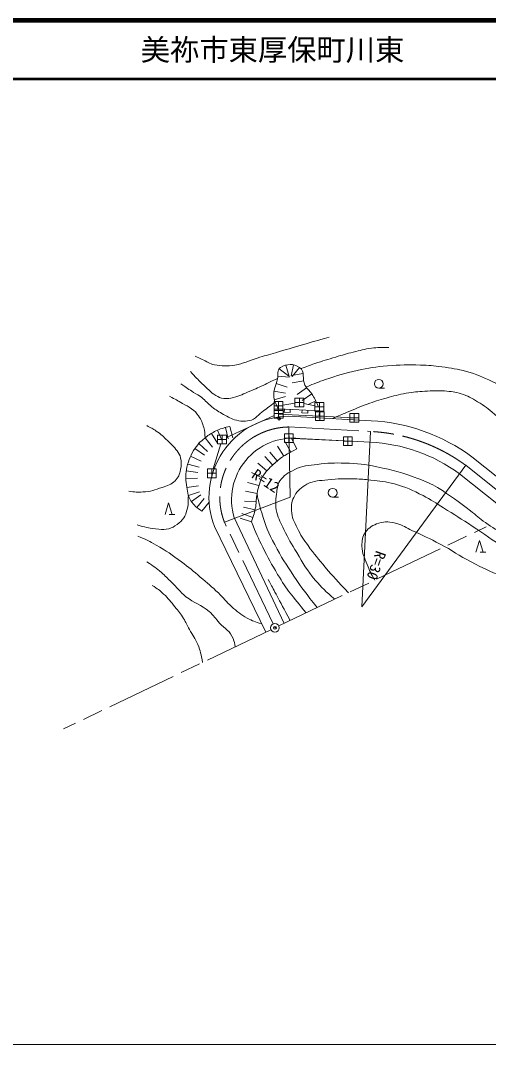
# Model space of a CAD drawing. Units: millimetres, scale not verified. Extents: x 40000 to 680000, y 20000 to 380000.
# Drawn here: x 384476 to 464411, y 205000 to 380000 of the extents above; entities that cross this region are included whole.
import ezdxf
from ezdxf.enums import TextEntityAlignment as Align

# ---------------------------------------------------------------- set-up
doc = ezdxf.new("R2010")
doc.units = ezdxf.units.MM
doc.header["$LTSCALE"] = 1000
doc.header["$PDMODE"] = 32
doc.header["$PDSIZE"] = 500
doc.linetypes.add('CHAIN', pattern=[18.5, 12, -1.5, 3.5, -1.5])
for name, color, linetype, lineweight in [('M-BGD', 7, 'Continuous', 13), ('M-BMK', 2, 'CHAIN', 13), ('M-BMK-ROW', 30, 'Continuous', 13), ('M-BMK-SRVR', 3, 'Continuous', 13), ('M-TTL', 2, 'Continuous', 140), ('M-TTL-BAND', 7, 'Continuous', 13), ('M-TTL-LINE', 7, 'Continuous', 50)]:
    doc.layers.add(name, color=color, linetype=linetype, lineweight=lineweight)
doc.layers.add('M-TTL-TXT', color=7, linetype='Continuous')
doc.styles.add('ＭＳ ゴシック', font='')
doc.styles.get('ＭＳ ゴシック').set_extended_font_data('MS Gothic')

msp = doc.modelspace()

# ---------------------------------------------------------------- linework, layer by layer
at = {"layer": 'M-BGD'}
for p, q in [((428639, 320452), (430262, 319284)), ((429769, 321094), (430362, 319184)), ((431108, 321174), (430698, 319216)), ((432149, 320699), (430882, 319152)), ((428425, 319222), (430418, 319062)), ((432740, 319660), (430767, 319330)), ((428135, 317959), (430043, 317362)), ((432846, 318392), (430874, 318056)), ((433335, 317245), (431722, 316062)), ((445663, 317167), (446663, 317167)), ((427770, 316637), (429746, 316331)), ((427828, 315173), (429753, 315714)), ((434209, 316204), (432569, 315060)), ((428561, 313621), (435557, 313283)), ((429560, 313572), (429536, 313073)), ((430535, 313025), (430559, 313524)), ((432557, 313428), (432533, 312929)), ((433532, 312880), (433556, 313380)), ((434903, 314992), (433629, 314384)), ((435557, 313283), (435514, 312394)), ((429536, 313073), (430535, 313025)), ((432385, 312272), (430323, 312385)), ((432385, 312272), (444359, 311594)), ((432533, 312929), (433532, 312880)), ((418136, 309981), (418930, 308145)), ((419462, 310441), (419949, 308501)), ((420253, 310620), (420740, 308680)), ((430287, 310534), (430516, 298536)), ((444266, 309769), (442749, 279807)), ((415997, 308655), (417248, 307095)), ((417078, 309444), (418120, 307738)), ((431680, 306782), (430735, 308545)), ((432183, 308577), (444174, 307943)), ((414257, 306839), (415931, 305744)), ((414931, 307708), (416398, 306349)), ((428339, 304726), (427051, 306256)), ((429442, 305544), (428364, 307229)), ((430639, 306229), (429694, 307991)), ((413511, 305542), (415325, 304700)), ((427553, 304029), (426208, 305509)), ((461582, 305426), (468198, 300135)), ((412784, 303062), (414759, 302751)), ((413036, 304202), (414966, 303680)), ((425699, 301818), (423946, 302781)), ((426554, 303035), (425035, 304336)), ((460518, 303979), (442749, 279807)), ((412716, 301663), (414713, 301774)), ((425194, 300516), (423262, 301035)), ((459455, 302532), (466136, 297230)), ((412879, 300206), (414862, 300467)), ((413146, 298823), (415042, 299461)), ((424878, 299153), (422918, 299550)), ((409160, 295575), (409760, 297575)), ((409760, 297575), (410360, 295575)), ((413658, 297804), (415303, 298941)), ((414602, 296765), (415855, 298324)), ((415460, 296162), (416692, 297695)), ((419306, 294254), (430516, 298536)), ((424733, 297714), (422737, 297828)), ((437793, 298541), (438793, 298541)), ((424547, 296384), (422593, 296809)), ((409860, 295575), (410860, 295575)), ((420975, 295052), (429513, 276965)), ((423913, 294327), (422017, 294966)), ((424178, 295091), (422282, 295730)), ((426355, 275455), (417608, 293517)), ((462273, 289112), (462873, 291112)), ((462873, 291112), (463473, 289112)), ((462973, 289112), (463973, 289112))]:
    msp.add_line(p, q, dxfattribs=at)
for centre in [(445663, 317917), (437793, 299291)]:
    msp.add_circle(centre, 750, dxfattribs=at)
for centre, radius, start, end in [((430516, 298536), 13850, 90.79925, 201.24873), ((442697, 279826), 31812, 53.5836, 87.00563), ((431066, 298096), 10540, 83.91539, 196.79068), ((442802, 279789), 28188, 53.7879, 87.20996)]:
    msp.add_arc(centre, radius, start, end, dxfattribs=at)
for points, knots in [([(437179, 325892), (434982, 325260), (434429, 325101), (432667, 324588), (430861, 324061), (429852, 323759), (428046, 323229), (426815, 322867), (426122, 322675), (424893, 322304), (423402, 321854), (422628, 321346), (421088, 321108), (419745, 320901), (418947, 320927), (417609, 321163), (416719, 321320), (416313, 321717), (415489, 322087), (415021, 322297), (414872, 322364), (414293, 322631)], [0, 0, 0, 0, 1, 1, 1, 2, 2, 2, 3, 3, 3, 4, 4, 4, 5, 5, 5, 6, 6, 6, 7, 7, 7, 7]), ([(432373, 320508), (433515, 320934), (433821, 321042), (434757, 321363), (436139, 321837), (436925, 322070), (438326, 322486), (439491, 322832), (440140, 323047), (441321, 323335), (442521, 323627), (443190, 323830), (444416, 323984), (445578, 324129), (446018, 324133), (447411, 324133)], [0, 0, 0, 0, 1, 1, 1, 2, 2, 2, 3, 3, 3, 4, 4, 4, 5, 5, 5, 5]), ([(428568, 312729), (428550, 313056), (428526, 313162), (428482, 313437), (428337, 314332), (427825, 314733), (427740, 315635), (427624, 316869), (428068, 317543), (428361, 318747), (428546, 319506), (428226, 320258), (428885, 320676), (429962, 321358), (431119, 321450), (432149, 320699), (433145, 319973), (432513, 318781), (433064, 317679), (433391, 317027), (433804, 316811), (434209, 316204), (434741, 315408), (434876, 315060), (435337, 314028)], [0, 0, 0, 0, 1, 1, 1, 2, 2, 2, 3, 3, 3, 4, 4, 4, 5, 5, 5, 6, 6, 6, 7, 7, 7, 8, 8, 8, 8]), ([(433260, 317357), (434816, 318008), (435268, 318176), (436578, 318637), (438651, 319368), (439833, 319747), (441985, 320193), (443990, 320609), (445128, 320810), (447170, 320970), (449362, 321143), (450600, 321188), (452799, 321119), (454220, 321073), (455020, 321022), (456428, 320822), (458091, 320586), (459033, 320461), (460650, 320008), (462427, 319510), (463402, 319120), (465057, 318304), (466819, 317435), (467822, 316932), (469390, 315749), (470427, 314966), (470925, 314419), (471834, 313490), (472879, 312421), (473415, 311776), (474426, 310675), (475063, 309981), (475380, 309553), (476056, 308898), (477051, 307932), (477534, 307214), (478796, 306639), (479946, 306114), (480759, 306231), (482018, 306342), (483327, 306457), (484033, 306787), (485240, 307305), (486347, 307780), (486935, 308128), (487943, 308786), (488658, 309253), (488993, 309608), (489647, 310157), (490801, 311125), (491384, 311741), (492536, 312712), (493660, 313660), (494315, 314161), (495461, 315082), (496456, 315882), (496970, 316389), (498017, 317119), (498888, 317727), (499361, 318176), (500387, 318452), (500945, 318603), (501305, 318623), (501868, 318489), (502598, 318316), (502994, 318080), (503572, 317600), (504527, 316808), (504964, 316183), (505460, 315045), (505938, 313950), (505801, 313213), (506053, 312045), (506219, 311274), (506383, 310857), (506534, 310083), (507008, 307653), (507138, 306268), (507534, 303824), (507874, 301725), (508010, 300540), (508423, 298454), (508839, 296351), (509051, 295158), (509719, 293121), (510180, 291715), (510319, 290844), (511126, 289603), (511686, 288743), (512007, 288217), (512830, 287603), (513416, 287166), (513805, 286888), (514533, 286826), (515477, 286745), (516042, 287077), (516829, 287603), (517637, 288144), (517925, 288655), (518570, 289381), (519301, 290203), (519613, 290747), (520348, 291566), (521188, 292502), (521768, 292921), (522644, 293825), (523798, 295016), (524323, 295801), (525532, 296936), (526801, 298126), (527564, 298752), (529013, 299713), (530427, 300651), (531264, 301131), (532828, 301787), (534321, 302414), (535221, 302611), (536790, 303009), (538451, 303431), (539388, 303669), (541086, 303898), (542568, 304098), (543409, 304127), (544901, 304231), (547903, 304442), (548921, 304402), (552604, 304417)], [0, 0, 0, 0, 1, 1, 1, 2, 2, 2, 3, 3, 3, 4, 4, 4, 5, 5, 5, 6, 6, 6, 7, 7, 7, 8, 8, 8, 9, 9, 9, 10, 10, 10, 11, 11, 11, 12, 12, 12, 13, 13, 13, 14, 14, 14, 15, 15, 15, 16, 16, 16, 17, 17, 17, 18, 18, 18, 19, 19, 19, 20, 20, 20, 21, 21, 21, 22, 22, 22, 23, 23, 23, 24, 24, 24, 25, 25, 25, 26, 26, 26, 27, 27, 27, 28, 28, 28, 29, 29, 29, 30, 30, 30, 31, 31, 31, 32, 32, 32, 33, 33, 33, 34, 34, 34, 35, 35, 35, 36, 36, 36, 37, 37, 37, 38, 38, 38, 39, 39, 39, 40, 40, 40, 41, 41, 41, 42, 42, 42, 42]), ([(428372, 318845), (427363, 318334), (427094, 318201), (426265, 317809), (425250, 317328), (424679, 317061), (423640, 316634), (422563, 316192), (421987, 315844), (420854, 315575), (420230, 315427), (419859, 315359), (419219, 315414), (418638, 315464), (418321, 315632), (417815, 315921), (417331, 316196), (417131, 316456), (416709, 316819), (416208, 317250), (415944, 317512), (415466, 317970), (414672, 318732), (414429, 319009), (413509, 319996)], [0, 0, 0, 0, 1, 1, 1, 2, 2, 2, 3, 3, 3, 4, 4, 4, 5, 5, 5, 6, 6, 6, 7, 7, 7, 8, 8, 8, 8]), ([(411875, 317913), (412907, 317188), (413179, 316987), (414043, 316434), (414577, 316093), (414924, 315970), (415423, 315580), (416153, 315010), (416426, 314529), (417165, 313970), (417906, 313410), (418358, 313142), (419169, 312689), (419996, 312226), (420454, 311911), (421370, 311670), (421943, 311520), (422292, 311485), (422882, 311539), (423433, 311590), (423774, 311605), (424262, 311867), (424775, 312144), (424952, 312461), (425412, 312820), (426248, 313475), (426712, 313849), (427579, 314463), (427737, 314575), (427788, 314613), (427985, 314747)], [0, 0, 0, 0, 1, 1, 1, 2, 2, 2, 3, 3, 3, 4, 4, 4, 5, 5, 5, 6, 6, 6, 7, 7, 7, 8, 8, 8, 9, 9, 9, 10, 10, 10, 10]), ([(437747, 311968), (438952, 312502), (439268, 312638), (440249, 313051), (441574, 313608), (442310, 313938), (443664, 314422), (444937, 314876), (445657, 315118), (446959, 315480), (448281, 315847), (449023, 316067), (450375, 316298), (451604, 316507), (452305, 316564), (453550, 316634), (454863, 316708), (455606, 316789), (456917, 316683), (458038, 316592), (458684, 316544), (459755, 316201), (460908, 315833), (461501, 315466), (462545, 314855), (463752, 314148), (464371, 313649), (465431, 312738), (466913, 311465), (467641, 310634), (468943, 309178), (470194, 307779), (470863, 306962), (471968, 305446), (472783, 304327), (472989, 303527), (473850, 302444), (474370, 301788), (474698, 301441), (475341, 300904), (476046, 300316), (476494, 300004), (477361, 299702), (478071, 299454), (478546, 299516), (479285, 299654), (480833, 299941), (481554, 300595), (482990, 301241), (484576, 301956), (485477, 302333), (487030, 303117), (488795, 304008), (489670, 304723), (491456, 305570), (492660, 306142), (493362, 306414), (494631, 306821), (495603, 307133), (496168, 307268), (497180, 307398), (498093, 307516), (498652, 307652), (499537, 307398), (500250, 307194), (500666, 306977), (501173, 306436), (501840, 305725), (501897, 305091), (502231, 304175), (502736, 302793), (502827, 301957), (503145, 300519), (503471, 299048), (503477, 298187), (503819, 296719), (504303, 294640), (504665, 293495), (505358, 291476), (505971, 289690), (506386, 288712), (507186, 287002), (508021, 285219), (508582, 284254), (509687, 282625), (510160, 281928), (510385, 281477), (511034, 280941), (511678, 280410), (512072, 280102), (512862, 279835), (513717, 279546), (514299, 279507), (515171, 279738), (515725, 279885), (515871, 280297), (516278, 280701), (517110, 281526), (517603, 281984), (518250, 282961), (519085, 284223), (519391, 285028), (520078, 286377), (520757, 287710), (521003, 288524), (521714, 289840), (522742, 291746), (523233, 292885), (524552, 294603), (525467, 295795), (525977, 296501), (527149, 297441), (528484, 298511), (529359, 298961), (530901, 299702), (532622, 300529), (533635, 300913), (535471, 301433), (536836, 301820), (537628, 301945), (539031, 302155), (540544, 302381), (541402, 302435), (542928, 302540), (544860, 302673), (545949, 302856), (547882, 302732), (549659, 302619), (550650, 302458), (552404, 302155), (555704, 301585), (556868, 301076), (560644, 299791)], [0, 0, 0, 0, 1, 1, 1, 2, 2, 2, 3, 3, 3, 4, 4, 4, 5, 5, 5, 6, 6, 6, 7, 7, 7, 8, 8, 8, 9, 9, 9, 10, 10, 10, 11, 11, 11, 12, 12, 12, 13, 13, 13, 14, 14, 14, 15, 15, 15, 16, 16, 16, 17, 17, 17, 18, 18, 18, 19, 19, 19, 20, 20, 20, 21, 21, 21, 22, 22, 22, 23, 23, 23, 24, 24, 24, 25, 25, 25, 26, 26, 26, 27, 27, 27, 28, 28, 28, 29, 29, 29, 30, 30, 30, 31, 31, 31, 32, 32, 32, 33, 33, 33, 34, 34, 34, 35, 35, 35, 36, 36, 36, 37, 37, 37, 38, 38, 38, 39, 39, 39, 40, 40, 40, 41, 41, 41, 42, 42, 42, 43, 43, 43, 44, 44, 44, 44]), ([(415997, 308655), (415969, 309451), (415942, 309746), (415773, 310419), (415564, 311251), (415356, 311709), (414888, 312427), (414524, 312986), (414223, 313242), (413697, 313652), (413138, 314088), (412746, 314216), (412132, 314571), (411286, 315059), (411013, 315209), (409954, 315796)], [0, 0, 0, 0, 1, 1, 1, 2, 2, 2, 3, 3, 3, 4, 4, 4, 5, 5, 5, 5]), ([(406040, 310760), (406816, 310385), (407065, 310247), (407674, 309841), (408489, 309297), (408871, 308885), (409579, 308207), (410259, 307557), (410680, 307213), (411213, 306438), (411502, 306016), (411720, 305781), (411825, 305281), (411990, 304501), (411978, 304022), (411825, 303239), (411666, 302422), (411436, 301946), (410873, 301333), (410225, 300629), (409595, 300535), (408695, 300210), (407436, 299757), (406696, 299491), (405360, 299428), (404429, 299383), (404034, 299406), (402978, 299564)], [0, 0, 0, 0, 1, 1, 1, 2, 2, 2, 3, 3, 3, 4, 4, 4, 5, 5, 5, 6, 6, 6, 7, 7, 7, 8, 8, 8, 9, 9, 9, 9]), ([(415460, 296162), (414563, 296756), (414122, 297072), (413583, 297919), (412991, 298848), (412972, 299544), (412824, 300635), (412664, 301810), (412637, 302515), (412904, 303671), (413213, 305012), (413534, 305763), (414302, 306906), (414905, 307803), (415411, 308191), (416259, 308863), (416928, 309393), (417355, 309636), (418136, 309981), (418926, 310330), (419274, 310406), (420253, 310620)], [0, 0, 0, 0, 1, 1, 1, 2, 2, 2, 3, 3, 3, 4, 4, 4, 5, 5, 5, 6, 6, 6, 7, 7, 7, 7]), ([(431680, 306782), (429915, 305837), (429241, 305549), (427957, 304392), (427118, 303635), (426613, 303215), (425981, 302278), (425257, 301205), (425176, 300412), (424878, 299153), (424674, 298292), (424804, 297771), (424648, 296900), (424463, 295871), (424319, 295495), (423913, 294327)], [0, 0, 0, 0, 1, 1, 1, 2, 2, 2, 3, 3, 3, 4, 4, 4, 5, 5, 5, 5]), ([(438176, 281108), (436540, 282497), (436008, 282987), (434812, 284374), (433365, 286051), (432814, 287197), (431653, 289084), (430736, 290572), (430237, 291419), (429470, 292989), (428927, 294101), (428559, 294717), (428264, 295918), (427970, 297117), (428047, 297854), (428207, 299077), (428323, 299973), (428278, 300567), (428781, 301317), (429476, 302353), (430198, 302701), (431308, 303270), (432679, 303972), (433632, 303911), (435156, 304132), (437001, 304398), (438059, 304401), (439923, 304361), (442046, 304316), (443246, 304172), (445322, 303730), (448176, 303121), (449789, 302739), (452501, 301662), (453789, 301151), (454542, 300901), (455718, 300169), (458000, 298747), (459205, 297832), (461346, 296206), (462351, 295443), (462844, 294924), (463874, 294195), (465146, 293296), (465903, 292835), (467320, 292185), (468622, 291588), (469422, 291396), (470823, 291094), (472551, 290721), (473542, 290610), (475303, 290462), (477954, 290240), (481541, 290598), (482111, 290655)], [0, 0, 0, 0, 1, 1, 1, 2, 2, 2, 3, 3, 3, 4, 4, 4, 5, 5, 5, 6, 6, 6, 7, 7, 7, 8, 8, 8, 9, 9, 9, 10, 10, 10, 11, 11, 11, 12, 12, 12, 13, 13, 13, 14, 14, 14, 15, 15, 15, 16, 16, 16, 17, 17, 17, 18, 18, 18, 18]), ([(440495, 282217), (438558, 284264), (438015, 284819), (436531, 286580), (435343, 287989), (434653, 288763), (433583, 290264), (432784, 291387), (432342, 292033), (431741, 293273), (431207, 294376), (430826, 295028), (430759, 296251), (430703, 297268), (430812, 297912), (431311, 298800), (431856, 299769), (432426, 300196), (433399, 300734), (434655, 301429), (435567, 301335), (436992, 301502), (438768, 301710), (439779, 301702), (441567, 301655), (442636, 301627), (443237, 301599), (444299, 301471), (445893, 301280), (446807, 301228), (448352, 300796), (450336, 300241), (451404, 299745), (453234, 298800), (454649, 298070), (455380, 297548), (456735, 296712), (458671, 295516), (459733, 294811), (461647, 293580), (463836, 292173), (464938, 291177), (467236, 289957), (468896, 289075), (469834, 288513), (471657, 288053), (473083, 287694), (473939, 287818), (475403, 287685), (477176, 287523), (478177, 287510), (479947, 287316), (481343, 287164), (482136, 287118), (483509, 286825), (484614, 286589), (485238, 286441), (486290, 286029), (487813, 285433), (488748, 285153), (490018, 284123), (491771, 282703), (492405, 281504), (493580, 279579), (494519, 278040), (494745, 277019), (495545, 275403), (496216, 274047), (496472, 273213), (497326, 271964), (498246, 270619), (498936, 269980), (500151, 268894), (501267, 267895), (501984, 267429), (503283, 266683), (504846, 265785), (505750, 265293), (507458, 264718), (509796, 263931), (511156, 263581), (513599, 263244), (516641, 262825), (518398, 262948), (521460, 263183), (522525, 263264), (523164, 263231), (524162, 263613), (524915, 263901), (525291, 264182), (525943, 264656), (526904, 265357), (527490, 265740), (528215, 266683), (529196, 267960), (529509, 268843), (530180, 270306), (530797, 271651), (530987, 272469), (531469, 273868), (531971, 275324), (532193, 276159), (532698, 277614), (533274, 279277), (533492, 280254), (534233, 281851), (534716, 282893), (534936, 283527), (535645, 284430), (536577, 285618), (537115, 286354), (538409, 287132), (539735, 287931), (540675, 288087), (542216, 288238), (543628, 288375), (544462, 288331), (545839, 287992), (547448, 287596), (548274, 287110), (549769, 286395), (551007, 285804), (551432, 285571), (552868, 284743)], [0, 0, 0, 0, 1, 1, 1, 2, 2, 2, 3, 3, 3, 4, 4, 4, 5, 5, 5, 6, 6, 6, 7, 7, 7, 8, 8, 8, 9, 9, 9, 10, 10, 10, 11, 11, 11, 12, 12, 12, 13, 13, 13, 14, 14, 14, 15, 15, 15, 16, 16, 16, 17, 17, 17, 18, 18, 18, 19, 19, 19, 20, 20, 20, 21, 21, 21, 22, 22, 22, 23, 23, 23, 24, 24, 24, 25, 25, 25, 26, 26, 26, 27, 27, 27, 28, 28, 28, 29, 29, 29, 30, 30, 30, 31, 31, 31, 32, 32, 32, 33, 33, 33, 34, 34, 34, 35, 35, 35, 36, 36, 36, 37, 37, 37, 38, 38, 38, 39, 39, 39, 40, 40, 40, 41, 41, 41, 41]), ([(404415, 293819), (405177, 293573), (405410, 293505), (406061, 293361), (406851, 293186), (407303, 293106), (408111, 293064), (408775, 293030), (409171, 292964), (409811, 293145), (410405, 293313), (410708, 293519), (411213, 293873), (411726, 294232), (412007, 294471), (412373, 294979), (412697, 295429), (412728, 295770), (412886, 296301), (413169, 297250), (413125, 297682), (413146, 298823)], [0, 0, 0, 0, 1, 1, 1, 2, 2, 2, 3, 3, 3, 4, 4, 4, 5, 5, 5, 6, 6, 6, 7, 7, 7, 7]), ([(435150, 279661), (433191, 282155), (432622, 282868), (431170, 285042), (429803, 287091), (429037, 288248), (427900, 290433), (426842, 292465), (426324, 293663), (425679, 295861), (425307, 297131), (425178, 297604), (424878, 299153)], [0, 0, 0, 0, 1, 1, 1, 2, 2, 2, 3, 3, 3, 4, 4, 4, 4]), ([(433250, 278752), (430843, 281732), (430046, 282610), (428384, 285345), (427307, 287119), (426753, 288146), (425840, 290009), (425027, 291667), (424777, 292251), (423913, 294327)], [0, 0, 0, 0, 1, 1, 1, 2, 2, 2, 3, 3, 3, 3]), ([(444978, 284360), (444316, 285566), (444110, 285956), (443690, 287037), (443230, 288218), (442791, 288888), (442792, 290155), (442793, 291114), (442829, 291761), (443394, 292536), (444027, 293404), (444645, 293765), (445674, 294075), (446822, 294422), (447585, 294339), (448744, 294028), (449820, 293739), (450332, 293319), (451342, 292847), (453233, 291964), (454309, 291499), (456160, 290533), (458277, 289427), (459323, 288552), (461450, 287463), (463464, 286431), (464587, 285797), (466740, 285101), (468682, 284473), (469822, 284265), (471841, 283967), (473581, 283710), (474573, 283700), (476329, 283589), (477895, 283490), (478779, 283527), (480343, 283400), (481527, 283305), (482234, 283427), (483366, 283070), (485082, 282529), (486098, 282148), (487476, 280991), (488818, 279864), (489408, 279033), (490404, 277591), (491597, 275864), (491965, 274711), (493049, 272914), (493890, 271521), (494282, 270675), (495317, 269419), (496404, 268099), (497137, 267437), (498529, 266443), (499906, 265460), (500864, 265192), (502449, 264601), (505313, 263534), (507022, 263232), (510006, 262570), (512470, 262024), (513893, 261939), (516383, 261531), (518616, 261165), (519836, 260596), (522098, 260586), (523602, 260580), (524495, 260543), (525924, 261011), (526842, 261312), (527371, 261556), (528097, 262192), (528955, 262944), (529144, 263634), (529750, 264601), (530496, 265792), (531007, 266421), (531545, 267719), (532084, 269018), (532277, 269794), (532584, 271167), (532956, 272824), (532799, 273826), (533246, 275465), (533741, 277280), (534277, 278213), (534993, 279952), (535506, 281198), (535657, 281970), (536363, 283117), (537068, 284263), (537597, 284866), (538678, 285668), (539672, 286406), (540357, 286694), (541559, 286990), (542655, 287260), (543319, 287362), (544440, 287226), (546079, 287027), (546943, 286566), (548455, 285904), (550050, 285205), (550619, 284823), (552330, 283702)], [0, 0, 0, 0, 1, 1, 1, 2, 2, 2, 3, 3, 3, 4, 4, 4, 5, 5, 5, 6, 6, 6, 7, 7, 7, 8, 8, 8, 9, 9, 9, 10, 10, 10, 11, 11, 11, 12, 12, 12, 13, 13, 13, 14, 14, 14, 15, 15, 15, 16, 16, 16, 17, 17, 17, 18, 18, 18, 19, 19, 19, 20, 20, 20, 21, 21, 21, 22, 22, 22, 23, 23, 23, 24, 24, 24, 25, 25, 25, 26, 26, 26, 27, 27, 27, 28, 28, 28, 29, 29, 29, 30, 30, 30, 31, 31, 31, 32, 32, 32, 33, 33, 33, 34, 34, 34, 35, 35, 35, 35]), ([(404516, 291877), (406018, 291233), (406467, 291010), (407667, 290354), (409445, 289383), (410347, 288673), (411973, 287466), (413262, 286509), (413952, 285930), (415177, 284893), (416408, 283850), (417106, 283273), (418275, 282162), (419190, 281292), (419594, 280693), (420534, 279851), (421505, 278981), (422056, 278459), (423212, 277855), (424121, 277380), (424524, 277234), (425657, 276897)], [0, 0, 0, 0, 1, 1, 1, 2, 2, 2, 3, 3, 3, 4, 4, 4, 5, 5, 5, 6, 6, 6, 7, 7, 7, 7]), ([(421114, 272949), (421065, 273562), (420976, 273826), (420786, 274358), (420324, 275653), (419393, 275990), (418487, 277024), (417800, 277809), (417475, 278311), (416694, 279001), (415320, 280216), (414165, 280377), (412740, 281530), (411654, 282409), (411206, 283078), (410211, 284059), (409569, 284692), (409237, 285077), (408556, 285668), (407653, 286452), (407268, 286680), (406073, 287461)], [0, 0, 0, 0, 1, 1, 1, 2, 2, 2, 3, 3, 3, 4, 4, 4, 5, 5, 5, 6, 6, 6, 7, 7, 7, 7]), ([(430538, 277455), (429357, 279661), (429060, 280213), (428116, 281982), (427596, 282957), (427434, 283262), (426786, 284479)], [0, 0, 0, 0, 1, 1, 1, 2, 2, 2, 2]), ([(406993, 283461), (407920, 282844), (408221, 282627), (408924, 281990), (409773, 281221), (410136, 280675), (410855, 279783), (411459, 279034), (411812, 278620), (412326, 277806), (412772, 277100), (412938, 276655), (413338, 275921), (413888, 274912), (414327, 274410), (414763, 273346), (415230, 272206), (415312, 271701), (415566, 270296)], [0, 0, 0, 0, 1, 1, 1, 2, 2, 2, 3, 3, 3, 4, 4, 4, 5, 5, 5, 6, 6, 6, 6])]:
    msp.add_open_spline(points, degree=3, knots=knots, dxfattribs=at)
at = {"layer": 'M-BMK'}
for p, q in [((430287, 310534), (444266, 309769)), ((460518, 303979), (467167, 298682)), ((427611, 276887), (419306, 294254)), ((428611, 276534), (464021, 293466)), ((427257, 275887), (391848, 258954))]:
    msp.add_line(p, q, dxfattribs=at)
for centre, radius, start, end in [((430516, 298536), 12000, 91.09163, 200.90837), ((442749, 279807), 30000, 53.67963, 87.10157)]:
    msp.add_arc(centre, radius, start, end, dxfattribs=at)
at = {"layer": 'M-BMK-ROW'}
for p, q in [((431355, 313951), (431355, 315451)), ((431355, 315451), (432855, 315451)), ((432105, 313951), (432105, 315451)), ((432855, 315451), (432855, 313951)), ((427808, 313375), (427808, 314875)), ((427808, 314875), (429308, 314875)), ((429308, 314125), (427808, 314125)), ((429308, 313375), (427808, 313375)), ((427818, 312059), (427818, 313559)), ((427818, 313559), (429318, 313559)), ((428558, 313375), (428558, 314875)), ((428568, 312059), (428568, 313559)), ((429308, 314875), (429308, 313375)), ((429308, 314247), (431355, 314579)), ((429318, 313559), (429318, 312059)), ((432855, 314701), (431355, 314701)), ((432855, 313951), (431355, 313951)), ((432855, 314545), (434776, 314145)), ((434776, 313238), (434776, 314738)), ((434776, 314738), (436276, 314738)), ((436276, 313988), (434776, 313988)), ((435526, 313238), (435526, 314738)), ((436276, 314738), (436276, 313238)), ((419647, 308752), (427818, 312468)), ((429318, 312809), (427818, 312809)), ((429318, 312059), (427818, 312059)), ((428568, 312729), (435514, 312394)), ((436276, 313238), (434776, 313238)), ((434847, 311640), (434847, 313140)), ((434847, 313140), (436347, 313140)), ((436347, 312390), (434847, 312390)), ((436347, 311640), (434847, 311640)), ((435559, 313238), (435564, 313140)), ((435597, 311640), (435597, 313140)), ((441492, 312106), (435611, 312390)), ((436347, 313140), (436347, 311640)), ((440742, 311356), (440742, 312856)), ((440742, 312856), (442242, 312856)), ((442242, 312106), (440742, 312106)), ((441492, 311356), (441492, 312856)), ((442242, 312856), (442242, 311356)), ((442242, 311356), (440742, 311356)), ((418147, 307661), (418147, 309161)), ((418147, 309161), (419647, 309161)), ((419647, 308411), (418147, 308411)), ((418897, 307661), (418897, 309161)), ((419647, 309161), (419647, 307661)), ((429574, 307861), (429574, 309361)), ((429574, 309361), (431074, 309361)), ((431074, 308611), (429574, 308611)), ((430324, 307861), (430324, 309361)), ((431074, 309361), (431074, 307861)), ((439647, 308161), (431074, 308574)), ((439647, 307375), (439647, 308875)), ((439647, 308875), (441147, 308875)), ((441147, 308125), (439647, 308125)), ((440397, 307375), (440397, 308875)), ((441147, 308875), (441147, 307375)), ((417377, 303369), (418671, 307661)), ((419647, 307661), (418147, 307661)), ((431074, 307861), (429574, 307861)), ((441147, 307375), (439647, 307375)), ((416401, 301869), (416401, 303369)), ((416401, 303369), (417901, 303369)), ((417151, 301869), (417151, 303369)), ((417901, 303369), (417901, 301869)), ((417901, 302619), (416401, 302619)), ((417901, 301869), (416401, 301869))]:
    msp.add_line(p, q, dxfattribs=at)
msp.add_point((428662, 311969), dxfattribs=at)
at = {"layer": 'M-BMK-SRVR'}
msp.add_circle((427934, 276210), 750, dxfattribs=at)
msp.add_point((427934, 276210), dxfattribs=at)
at = {"layer": 'M-TTL'}
msp.add_line((680000, 380000), (40000, 380000), dxfattribs=at)
at = {"layer": 'M-TTL-BAND'}
msp.add_line((40000, 205000), (579000, 205000), dxfattribs=at)
at = {"layer": 'M-TTL-LINE'}
msp.add_line((40000, 370000), (680000, 370000), dxfattribs=at)

# ---------------------------------------------------------------- texts
at = {"layer": 'M-BGD', "style": 'ＭＳ ゴシック'}
for s, rotation, p in [('R=12\u3000', 326, (430516, 298536)), ('R=30\u3000\u3000', 250.391, (442749, 279807))]:
    msp.add_text(s, height=1833, rotation=rotation, dxfattribs=at).set_placement(p, align=Align.MIDDLE_RIGHT)
at = {"layer": 'M-TTL-TXT', "style": 'ＭＳ ゴシック'}
msp.add_text('美祢市東厚保町川東', height=3666, dxfattribs=at).set_placement((405024, 375000), align=Align.MIDDLE_LEFT)

doc.saveas('drawing.dxf')
